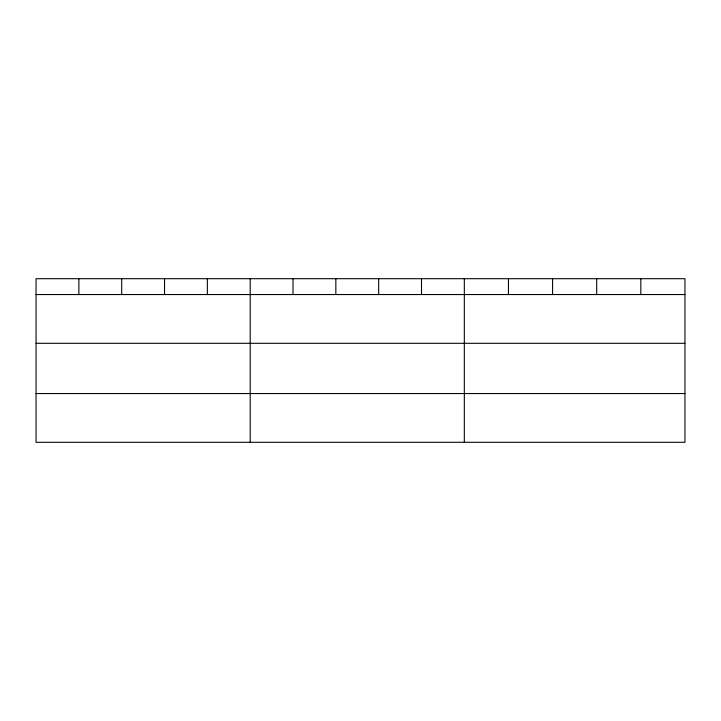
<?xml version="1.0" encoding="UTF-8"?>
<svg xmlns="http://www.w3.org/2000/svg" width="721" height="721" viewBox="0 0 721 721"><rect width="100%" height="100%" fill="white"/><g stroke="black" fill="none" stroke-linecap="round" stroke-linejoin="round"><path stroke-width="1.08" d="M684.95 294.547L684.95 442.297L36.05 442.297L36.05 278.703L684.95 278.703L684.95 294.547L36.05 294.547M36.05 343.304L684.95 343.304M36.05 393.54L684.95 393.54M640.825 278.703L640.825 294.547M596.7 278.703L596.7 294.547M552.574 278.703L552.574 294.547M508.449 278.703L508.449 294.547M464.324 278.703L464.324 442.297M421.497 278.703L421.497 294.547M378.669 278.703L378.669 294.547M335.842 278.703L335.842 294.547M293.014 278.703L293.014 294.547M250.187 278.703L250.187 442.297M207.36 278.703L207.36 294.547M164.532 278.703L164.532 294.547M121.705 278.703L121.705 294.547M78.877 278.703L78.877 294.547"/></g></svg>
